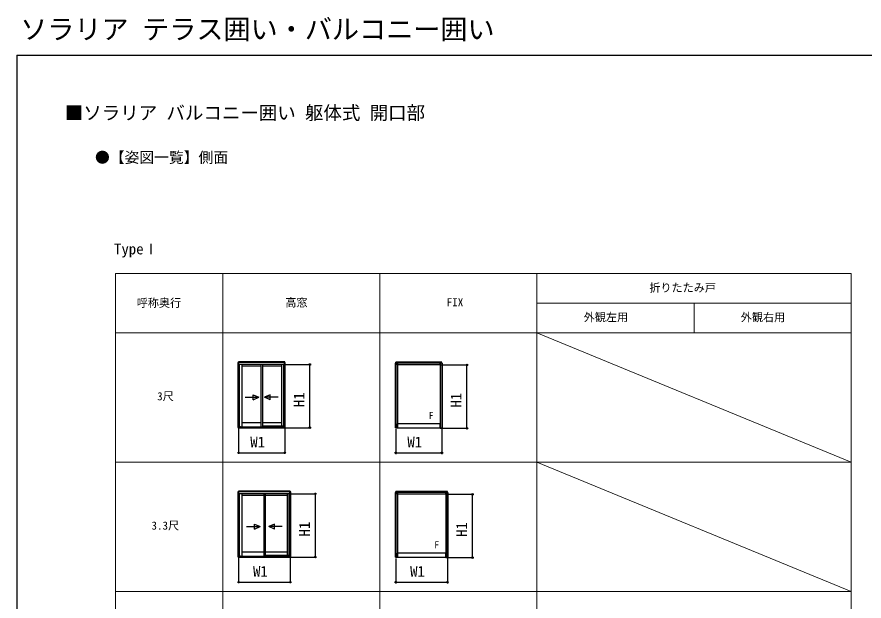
# Model space of a CAD drawing. Units: millimetres, scale not verified. Extents: x -10500 to 10500, y -15656 to 15563.
# Drawn here: x -10500 to 3251, y 6078 to 15563 of the extents above; entities that cross this region are included whole.
import ezdxf
from ezdxf.enums import TextEntityAlignment as Align

# ---------------------------------------------------------------- set-up
doc = ezdxf.new("R2010")
doc.units = ezdxf.units.MM
doc.header["$LTSCALE"] = 80
doc.layers.add('0-1_TABLE1', color=7, linetype='Continuous', lineweight=18)
for name, color, linetype in [('0-2_USER1', 3, 'Continuous'), ('0-3_YKK_A1', 4, 'Continuous'), ('0-4_YKK_D', 6, 'Continuous'), ('0-5_YKK_ZWAK', 7, 'Continuous')]:
    doc.layers.add(name, color=color, linetype=linetype)
doc.styles.add('ＭＳ ゴシック', font='')
doc.styles.get('ＭＳ ゴシック').set_extended_font_data('MS Gothic')

msp = doc.modelspace()

# ---------------------------------------------------------------- linework, layer by layer
at = {"layer": '0-1_TABLE1'}
for p, q in [((-8900, 11394.5), (3040.95, 11394.5)), ((-8900, 11394.5), (-8900, 1034.5)), ((-7159.05, 11394.5), (-7159.05, 1034.5)), ((-4609.05, 11394.5), (-4609.05, 1034.5)), ((-2059.05, 11394.5), (-2059.05, 1034.5)), ((3040.95, 11394.5), (3040.95, 1034.5)), ((-2059.05, 10914.5), (3040.95, 10914.5)), ((490.95, 10914.5), (490.95, 10434.5)), ((-8900, 10434.5), (3040.95, 10434.5)), ((-2059.05, 10434.5), (3040.95, 8334.5)), ((-8900, 8334.5), (3040.95, 8334.5)), ((-2059.05, 8334.5), (3040.95, 6234.5)), ((-8900, 6234.5), (3040.95, 6234.5))]:
    msp.add_line(p, q, dxfattribs=at)
at = {"layer": '0-3_YKK_A1'}
for p, q in [((-6909.05, 9949.5), (-6896.05, 9949.5)), ((-6909.05, 8898.5), (-6909.05, 9949.5)), ((-6153.05, 9963.5), (-6901.05, 9963.5)), ((-6901.05, 9949.5), (-6901.05, 9963.5)), ((-6153.05, 9957.5), (-6901.05, 9957.5)), ((-6153.05, 9950.5), (-6901.05, 9950.5)), ((-6900.25, 8898.5), (-6900.25, 9949.5)), ((-6896.05, 9919.5), (-6896.05, 9949.5)), ((-6896.05, 9919.5), (-6885.05, 9919.5)), ((-6158.55, 9949.5), (-6895.55, 9949.5)), ((-6895.55, 9919.5), (-6895.55, 9949.5)), ((-6158.55, 9919.5), (-6895.55, 9919.5)), ((-6885.05, 8900.1), (-6885.05, 9919.5)), ((-6851.05, 9919.5), (-6851.05, 8906)), ((-6539.55, 9919.5), (-6539.55, 8906)), ((-6514.55, 9919.5), (-6514.55, 8906)), ((-6203.05, 9919.5), (-6203.05, 8920.5)), ((-6169.05, 8900.1), (-6169.05, 9919.5)), ((-6158.05, 9919.5), (-6169.05, 9919.5)), ((-6158.55, 9919.5), (-6158.55, 9949.5)), ((-6145.05, 9949.5), (-6158.05, 9949.5)), ((-6158.05, 9919.5), (-6158.05, 9949.5)), ((-6153.85, 8898.5), (-6153.85, 9949.5)), ((-6153.05, 9949.5), (-6153.05, 9963.5)), ((-6145.05, 8898.5), (-6145.05, 9949.5)), ((-4359.05, 9941.5), (-4324.05, 9941.5)), ((-4359.05, 9941.5), (-4359.05, 8890.5)), ((-3603.05, 9955.5), (-4351.05, 9955.5)), ((-4351.05, 9941.5), (-4351.05, 9955.5)), ((-3603.05, 9949.5), (-4351.05, 9949.5)), ((-3603.05, 9942.5), (-4351.05, 9942.5)), ((-4350.25, 9941.5), (-4350.25, 8890.5)), ((-4324.05, 9941.5), (-4324.05, 8884.5)), ((-3630.55, 9941.5), (-4323.55, 9941.5)), ((-4323.55, 9911.5), (-4323.55, 9941.5)), ((-3630.55, 9911.5), (-4323.55, 9911.5)), ((-3630.55, 9911.5), (-3630.55, 9941.5)), ((-3630.05, 9941.5), (-3630.05, 8884.5)), ((-3595.05, 9941.5), (-3630.05, 9941.5)), ((-3603.85, 9941.5), (-3603.85, 8890.5)), ((-3603.05, 9941.5), (-3603.05, 9955.5)), ((-3595.05, 9941.5), (-3595.05, 8890.5)), ((-6539.55, 9892.5), (-6851.05, 9892.5)), ((-6203.05, 9892.5), (-6514.55, 9892.5)), ((-6794.05, 9387.14), (-6574.05, 9387.14)), ((-6665.7, 9347.14), (-6665.7, 9427.14)), ((-6665.7, 9427.14), (-6574.05, 9387.14)), ((-6665.7, 9347.14), (-6574.05, 9387.14)), ((-6388.4, 9427.13), (-6480.05, 9387.13)), ((-6260.05, 9387.13), (-6480.05, 9387.13)), ((-6388.4, 9347.13), (-6480.05, 9387.13)), ((-6388.4, 9347.13), (-6388.4, 9427.13)), ((-6539.55, 8972.5), (-6851.05, 8972.5)), ((-6203.05, 8972.5), (-6514.55, 8972.5)), ((-3630.55, 8954.5), (-4323.55, 8954.5)), ((-4323.55, 8884.5), (-4323.55, 8954.5)), ((-3630.55, 8884.5), (-3630.55, 8954.5)), ((-6909.05, 8898.5), (-6897.15, 8898.5)), ((-6901.05, 8892.5), (-6901.05, 8898.5)), ((-6901.05, 8892.5), (-6896.05, 8892.5)), ((-6153.05, 8892.5), (-6901.05, 8892.5)), ((-6901.05, 8884.5), (-6901.05, 8892.5)), ((-6153.05, 8884.5), (-6901.05, 8884.5)), ((-6897.15, 8892.5), (-6897.15, 8898.5)), ((-6896.05, 8900.1), (-6885.05, 8900.1)), ((-6896.05, 8900.1), (-6896.05, 8892.5)), ((-6895.55, 8900.1), (-6895.55, 8892.5)), ((-6895.55, 8899.5), (-6878.05, 8899.5)), ((-6877.82, 8902.5), (-6885.05, 8902.5)), ((-6878.05, 8899.5), (-6878.05, 8901)), ((-6873.05, 8906), (-6514.55, 8906)), ((-6203.05, 8920.5), (-6514.55, 8920.5)), ((-6514.55, 8917.5), (-6176.05, 8917.5)), ((-6514.55, 8906), (-6181.05, 8906)), ((-6169.05, 8920.5), (-6203.05, 8920.5)), ((-6176.05, 8899.5), (-6176.05, 8901)), ((-6158.55, 8899.5), (-6176.05, 8899.5)), ((-6158.05, 8900.1), (-6169.05, 8900.1)), ((-6158.05, 8900.1), (-6158.05, 8892.5)), ((-6153.05, 8892.5), (-6158.05, 8892.5)), ((-6156.95, 8892.5), (-6156.95, 8898.5)), ((-6145.05, 8898.5), (-6156.95, 8898.5)), ((-6153.05, 8892.5), (-6153.05, 8898.5)), ((-6153.05, 8884.5), (-6153.05, 8892.5)), ((-4347.35, 8890.5), (-4359.05, 8890.5)), ((-4351.05, 8884.5), (-4351.05, 8890.5)), ((-4324.05, 8884.5), (-4351.05, 8884.5)), ((-4347.35, 8884.5), (-4347.35, 8890.5)), ((-4346.05, 8884.5), (-4346.05, 8890.5)), ((-4336.05, 8890.5), (-4346.05, 8890.5)), ((-4336.05, 8884.5), (-4336.05, 8890.5)), ((-3630.55, 8884.5), (-4323.55, 8884.5)), ((-3630.05, 8884.5), (-3603.05, 8884.5)), ((-3618.05, 8884.5), (-3618.05, 8890.5)), ((-3618.05, 8890.5), (-3608.05, 8890.5)), ((-3608.05, 8884.5), (-3608.05, 8890.5)), ((-3606.75, 8884.5), (-3606.75, 8890.5)), ((-3606.75, 8890.5), (-3595.05, 8890.5)), ((-3603.05, 8884.5), (-3603.05, 8890.5)), ((-6909.05, 7849.5), (-6896.05, 7849.5)), ((-6909.05, 6798.5), (-6909.05, 7849.5)), ((-6063.05, 7863.5), (-6901.05, 7863.5)), ((-6901.05, 7849.5), (-6901.05, 7863.5)), ((-6063.05, 7857.5), (-6901.05, 7857.5)), ((-6063.05, 7850.5), (-6901.05, 7850.5)), ((-6900.25, 6798.5), (-6900.25, 7849.5)), ((-6896.05, 7819.5), (-6896.05, 7849.5)), ((-6068.55, 7849.5), (-6895.55, 7849.5)), ((-6895.55, 7819.5), (-6895.55, 7849.5)), ((-6068.55, 7819.5), (-6068.55, 7849.5)), ((-6055.05, 7849.5), (-6068.05, 7849.5)), ((-6068.05, 7819.5), (-6068.05, 7849.5)), ((-6063.85, 6798.5), (-6063.85, 7849.5)), ((-6063.05, 7849.5), (-6063.05, 7863.5)), ((-6055.05, 6798.5), (-6055.05, 7849.5)), ((-4359.05, 7841.5), (-4324.05, 7841.5)), ((-4359.05, 7841.5), (-4359.05, 6790.5)), ((-3513.05, 7855.5), (-4351.05, 7855.5)), ((-4351.05, 7841.5), (-4351.05, 7855.5)), ((-3513.05, 7849.5), (-4351.05, 7849.5)), ((-3513.05, 7842.5), (-4351.05, 7842.5)), ((-4350.25, 7841.5), (-4350.25, 6790.5)), ((-4324.05, 7841.5), (-4324.05, 6784.5)), ((-3540.55, 7841.5), (-4323.55, 7841.5)), ((-4323.55, 7811.5), (-4323.55, 7841.5)), ((-3540.55, 7811.5), (-3540.55, 7841.5)), ((-3540.05, 7841.5), (-3540.05, 6784.5)), ((-3505.05, 7841.5), (-3540.05, 7841.5)), ((-3513.85, 7841.5), (-3513.85, 6790.5)), ((-3513.05, 7841.5), (-3513.05, 7855.5)), ((-3505.05, 7841.5), (-3505.05, 6790.5)), ((-6896.05, 7819.5), (-6885.05, 7819.5)), ((-6068.55, 7819.5), (-6895.55, 7819.5)), ((-6885.05, 6800.1), (-6885.05, 7819.5)), ((-6851.05, 7819.5), (-6851.05, 6806)), ((-6494.55, 7792.5), (-6851.05, 7792.5)), ((-6494.55, 7819.5), (-6494.55, 6806)), ((-6469.55, 7819.5), (-6469.55, 6806)), ((-6113.05, 7792.5), (-6469.55, 7792.5)), ((-6113.05, 7819.5), (-6113.05, 6820.5)), ((-6079.05, 6800.1), (-6079.05, 7819.5)), ((-6068.05, 7819.5), (-6079.05, 7819.5)), ((-3540.55, 7811.5), (-4323.55, 7811.5)), ((-6643.2, 7247.14), (-6643.2, 7327.14)), ((-6643.2, 7327.14), (-6551.55, 7287.14)), ((-6320.9, 7327.13), (-6412.55, 7287.13)), ((-6320.9, 7247.13), (-6320.9, 7327.13)), ((-6771.55, 7287.14), (-6551.55, 7287.14)), ((-6643.2, 7247.14), (-6551.55, 7287.14)), ((-6192.55, 7287.13), (-6412.55, 7287.13)), ((-6320.9, 7247.13), (-6412.55, 7287.13)), ((-6909.05, 6798.5), (-6897.15, 6798.5)), ((-6901.05, 6792.5), (-6901.05, 6798.5)), ((-6901.05, 6792.5), (-6896.05, 6792.5)), ((-6063.05, 6792.5), (-6901.05, 6792.5)), ((-6901.05, 6784.5), (-6901.05, 6792.5)), ((-6063.05, 6784.5), (-6901.05, 6784.5)), ((-6897.15, 6792.5), (-6897.15, 6798.5)), ((-6896.05, 6800.1), (-6885.05, 6800.1)), ((-6896.05, 6800.1), (-6896.05, 6792.5)), ((-6895.55, 6800.1), (-6895.55, 6792.5)), ((-6895.55, 6799.5), (-6878.05, 6799.5)), ((-6877.82, 6802.5), (-6885.05, 6802.5)), ((-6878.05, 6799.5), (-6878.05, 6801)), ((-6873.05, 6806), (-6469.55, 6806)), ((-6494.55, 6872.5), (-6851.05, 6872.5)), ((-6113.05, 6872.5), (-6469.55, 6872.5)), ((-6113.05, 6820.5), (-6469.55, 6820.5)), ((-6469.55, 6817.5), (-6086.05, 6817.5)), ((-6469.55, 6806), (-6091.05, 6806)), ((-6079.05, 6820.5), (-6113.05, 6820.5)), ((-6086.05, 6799.5), (-6086.05, 6801)), ((-6068.55, 6799.5), (-6086.05, 6799.5)), ((-6068.05, 6800.1), (-6079.05, 6800.1)), ((-6068.05, 6800.1), (-6068.05, 6792.5)), ((-6063.05, 6792.5), (-6068.05, 6792.5)), ((-6066.95, 6792.5), (-6066.95, 6798.5)), ((-6055.05, 6798.5), (-6066.95, 6798.5)), ((-6063.05, 6792.5), (-6063.05, 6798.5)), ((-6063.05, 6784.5), (-6063.05, 6792.5)), ((-4347.35, 6790.5), (-4359.05, 6790.5)), ((-4351.05, 6784.5), (-4351.05, 6790.5)), ((-4324.05, 6784.5), (-4351.05, 6784.5)), ((-4347.35, 6784.5), (-4347.35, 6790.5)), ((-4346.05, 6784.5), (-4346.05, 6790.5)), ((-4336.05, 6790.5), (-4346.05, 6790.5)), ((-4336.05, 6784.5), (-4336.05, 6790.5)), ((-3540.55, 6854.5), (-4323.55, 6854.5)), ((-4323.55, 6784.5), (-4323.55, 6854.5)), ((-3540.55, 6784.5), (-4323.55, 6784.5)), ((-3540.55, 6784.5), (-3540.55, 6854.5)), ((-3540.05, 6784.5), (-3513.05, 6784.5)), ((-3528.05, 6784.5), (-3528.05, 6790.5)), ((-3528.05, 6790.5), (-3518.05, 6790.5)), ((-3518.05, 6784.5), (-3518.05, 6790.5)), ((-3516.75, 6784.5), (-3516.75, 6790.5)), ((-3516.75, 6790.5), (-3505.05, 6790.5)), ((-3513.05, 6784.5), (-3513.05, 6790.5))]:
    msp.add_line(p, q, dxfattribs=at)
for points in [[(-6158.55, 8900.1), (-6158.55, 8892.5), (-6895.55, 8892.5)], [(-6173.55, 8915), (-6173.55, 8906.5), (-6169.05, 8906.5)], [(-6068.55, 6800.1), (-6068.55, 6792.5), (-6895.55, 6792.5)], [(-6083.55, 6815), (-6083.55, 6806.5), (-6079.05, 6806.5)]]:
    msp.add_lwpolyline(points, dxfattribs=at)
for centre, radius, start, end in [((-6873.05, 8901), 5, 162.54221, 180), ((-6873.05, 8901), 5, 90, 162.54221), ((-6181.05, 8901), 5, 0, 90), ((-6176.05, 8915), 2.5, 0, 90), ((-6873.05, 6801), 5, 162.54221, 180), ((-6873.05, 6801), 5, 90, 162.54221), ((-6091.05, 6801), 5, 0, 90), ((-6086.05, 6815), 2.5, 0, 90)]:
    msp.add_arc(centre, radius, start, end, dxfattribs=at)
at = {"layer": '0-4_YKK_D'}
for p, q in [((-6157.05, 9919.5), (-5744.05, 9919.5)), ((-5745.05, 8892.5), (-5745.05, 9919.5)), ((-3629.55, 9911.5), (-3194.05, 9911.5)), ((-3195.05, 8884.5), (-3195.05, 9911.5)), ((-6901.55, 8898.5), (-6901.55, 8897.68)), ((-6901.55, 8896.68), (-6901.55, 8483.5)), ((-6152.55, 8898.5), (-6152.55, 8897.68)), ((-6152.55, 8896.68), (-6152.55, 8483.5)), ((-6152.05, 8892.5), (-5744.05, 8892.5)), ((-4351.55, 8890.06), (-4351.55, 8890.5)), ((-4351.55, 8870.06), (-4351.55, 8464.5)), ((-3602.55, 8890.06), (-3602.55, 8890.5)), ((-3602.55, 8870.06), (-3602.55, 8464.5)), ((-3602.05, 8884.5), (-3194.05, 8884.5)), ((-6901.55, 8484.5), (-6152.55, 8484.5)), ((-4351.55, 8484.5), (-3602.55, 8484.5)), ((-6067.05, 7819.5), (-5654.05, 7819.5)), ((-5655.05, 6792.5), (-5655.05, 7819.5)), ((-3539.55, 7811.5), (-3104.05, 7811.5)), ((-3105.05, 6784.5), (-3105.05, 7811.5)), ((-6901.55, 6798.5), (-6901.55, 6797.68)), ((-6901.55, 6796.68), (-6901.55, 6383.5)), ((-6062.55, 6798.5), (-6062.55, 6797.68)), ((-6062.55, 6796.68), (-6062.55, 6383.5)), ((-6062.05, 6792.5), (-5654.05, 6792.5)), ((-4351.55, 6790.06), (-4351.55, 6790.5)), ((-4351.55, 6770.06), (-4351.55, 6364.5)), ((-3512.55, 6790.06), (-3512.55, 6790.5)), ((-3512.55, 6770.06), (-3512.55, 6364.5)), ((-3512.05, 6784.5), (-3104.05, 6784.5)), ((-6901.55, 6384.5), (-6062.55, 6384.5)), ((-4351.55, 6384.5), (-3512.55, 6384.5))]:
    msp.add_line(p, q, dxfattribs=at)
for centre in [(-5745.05, 9919.5), (-3195.05, 9911.5), (-5745.05, 8892.5), (-3195.05, 8884.5), (-6901.55, 8484.5), (-6152.55, 8484.5), (-4351.55, 8484.5), (-3602.55, 8484.5), (-5655.05, 7819.5), (-3105.05, 7811.5), (-5655.05, 6792.5), (-3105.05, 6784.5), (-6901.55, 6384.5), (-6062.55, 6384.5), (-4351.55, 6384.5), (-3512.55, 6384.5)]:
    msp.add_circle(centre, 12.75, dxfattribs=at)
at = {"layer": '0-5_YKK_ZWAK'}
for q in [(-10500, -15655.5), (10500, 14944.5)]:
    msp.add_line((-10500, 14944.5), q, dxfattribs=at)

# ---------------------------------------------------------------- texts
at = {"layer": '0-1_TABLE1', "style": 'ＭＳ ゴシック'}
for s, p in [('折りたたみ戸', (-234.17, 11060.41)), ('呼称奥行', (-8555.21, 10813.48)), ('高窓', (-6143.31, 10819.39)), ('FIX', (-3524.28, 10824.5)), ('外観左用', (-1299.51, 10580.92)), ('外観右用', (1250.49, 10580.42)), ('3尺', (-8224.87, 9298.08)), ('3.3尺', (-8316.91, 7198.08))]:
    msp.add_text(s, height=132, dxfattribs=at).set_placement(p, align=Align.BOTTOM_LEFT)
at = {"layer": '0-2_USER1', "style": 'ＭＳ ゴシック'}
for s, height, p in [('ソラリア テラス囲い・バルコニー囲い', 322.6, (-10447, 15105.5)), ('■ソラリア バルコニー囲い 躯体式 開口部', 219.9, (-9723.07, 13829.7)), ('●【姿図一覧】側面', 176, (-9232.73, 13141.23)), ('TypeⅠ', 176, (-8923.55, 11654.86))]:
    msp.add_text(s, height=height, dxfattribs=at).set_placement(p, align=Align.BOTTOM_LEFT)
at = {"layer": '0-3_YKK_A1', "style": 'ＭＳ ゴシック'}
for p in [(-3816.99, 8997.68), (-3726.99, 6897.68)]:
    msp.add_text('F', height=117.3, dxfattribs=at).set_placement(p, align=Align.BOTTOM_LEFT)
at = {"layer": '0-4_YKK_D', "style": 'ＭＳ ゴシック'}
for p in [(-5781.05, 9227.36), (-3231.05, 9219.36), (-5691.05, 7127.36), (-3141.05, 7119.36)]:
    msp.add_text('H1', height=176, rotation=90, dxfattribs=at).set_placement(p, align=Align.BOTTOM_LEFT)
for p in [(-6712.51, 8520.5), (-4162.51, 8520.5), (-6667.51, 6420.5), (-4117.51, 6420.5)]:
    msp.add_text('W1', height=176, dxfattribs=at).set_placement(p, align=Align.BOTTOM_LEFT)

doc.saveas('drawing.dxf')
